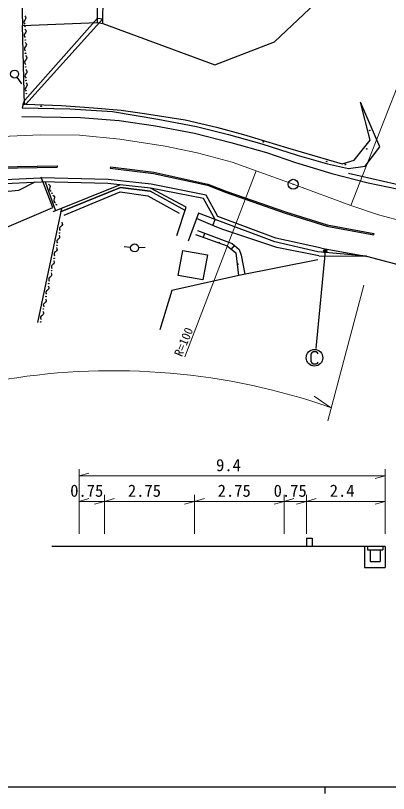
# Model space of a CAD drawing. Units: millimetres, scale not verified. Extents: x 40000 to 680000, y 20000 to 380000.
# Drawn here: x 221391 to 277615, y 204000 to 321266 of the extents above; entities that cross this region are included whole.
import ezdxf
from ezdxf.enums import TextEntityAlignment as Align

# ---------------------------------------------------------------- set-up
doc = ezdxf.new("R2010")
doc.units = ezdxf.units.MM
doc.header["$LTSCALE"] = 1000
doc.linetypes.add('CHAIN', pattern=[18.5, 12, -1.5, 3.5, -1.5])
for name, color, linetype, lineweight in [('M-BGD', 7, 'Continuous', 25), ('M-BGD-EXST', 7, 'Continuous', 25), ('M-BMK', 2, 'CHAIN', 13), ('M-BMK-SRVR', 3, 'Continuous', 25), ('M-STR-HTXT', 7, 'Continuous', 13), ('M-STR-STRC', 7, 'Continuous', 25), ('M-TTL-BAND', 7, 'Continuous', 25)]:
    doc.layers.add(name, color=color, linetype=linetype, lineweight=lineweight)
doc.styles.add('ＭＳ ゴシック', font='')
doc.styles.get('ＭＳ ゴシック').set_extended_font_data('MS Gothic')

msp = doc.modelspace()

# ---------------------------------------------------------------- linework, layer by layer
at = {"layer": 'M-BGD'}
for p, q in [((233745, 320204), (233709, 330452)), ((234543, 320081), (234751, 330602)), ((222211, 329468), (222456, 319775)), ((260458, 317329), (271010, 327391)), ((222456, 319775), (233745, 320204)), ((222668, 320423), (222631, 320262)), ((222631, 320262), (222675, 320103)), ((222784, 320585), (222668, 320423)), ((222771, 321225), (222894, 321068)), ((222775, 308497), (233757, 320890)), ((222901, 320748), (222784, 320585)), ((222894, 321068), (222938, 320909)), ((222938, 320909), (222901, 320748)), ((234555, 320767), (222960, 307884)), ((234555, 320767), (222960, 307884)), ((233745, 320204), (234543, 320081)), ((233757, 320890), (234555, 320767)), ((222763, 307811), (222456, 319775)), ((222675, 320103), (222798, 319945)), ((222813, 319226), (222937, 319068)), ((222937, 319068), (222980, 318909)), ((234543, 320081), (251439, 313853)), ((222710, 318423), (222674, 318262)), ((222674, 318262), (222717, 318103)), ((222827, 318586), (222710, 318423)), ((222717, 318103), (222841, 317946)), ((222944, 318748), (222827, 318586)), ((222980, 318909), (222944, 318748)), ((222856, 317226), (222979, 317069)), ((222986, 316749), (222869, 316586)), ((222979, 317069), (223023, 316910)), ((223023, 316910), (222986, 316749)), ((251439, 313853), (260458, 317329)), ((222753, 316424), (222716, 316263)), ((222716, 316263), (222760, 316104)), ((222869, 316586), (222753, 316424)), ((222760, 316104), (222883, 315946)), ((222790, 314384), (222752, 314215)), ((222913, 314555), (222790, 314384)), ((222898, 315227), (223028, 315061)), ((223035, 314725), (222913, 314555)), ((223028, 315061), (223074, 314894)), ((223074, 314894), (223035, 314725)), ((222752, 314215), (222797, 314048)), ((222797, 314048), (222927, 313883)), ((222943, 313127), (223066, 312970)), ((221592, 311963), (222290, 310986)), ((221592, 311962), (222172, 311148)), ((222840, 312325), (222804, 312164)), ((222804, 312164), (222847, 312005)), ((222957, 312487), (222840, 312325)), ((222847, 312005), (222970, 311847)), ((223073, 312650), (222957, 312487)), ((223066, 312970), (223110, 312810)), ((223110, 312810), (223073, 312650)), ((222986, 311127), (223109, 310970)), ((223109, 310970), (223152, 310811)), ((223152, 310811), (223116, 310650)), ((222883, 310325), (222846, 310164)), ((222846, 310164), (222889, 310005)), ((222999, 310488), (222883, 310325)), ((222889, 310005), (223013, 309848)), ((223116, 310650), (222999, 310488)), ((222530, 307884), (222775, 308497)), ((222530, 307884), (222407, 307332)), ((222407, 307332), (229586, 307209)), ((222960, 307884), (222530, 307884)), ((222960, 307884), (228304, 307684)), ((228304, 307684), (233151, 307377)), ((233151, 307377), (237323, 307009)), ((276335, 301500), (273390, 308187)), ((274863, 302482), (273390, 308187)), ((229586, 307209), (236027, 306779)), ((236027, 306779), (242832, 305659)), ((237323, 307009), (240831, 306525)), ((240831, 306525), (246967, 305543)), ((222316, 306027), (231199, 305879)), ((231199, 305879), (236991, 305438)), ((236991, 305438), (242488, 304652)), ((242832, 305659), (248660, 304555)), ((246967, 305543), (251691, 304439)), ((242488, 304652), (248378, 303523)), ((248660, 304555), (253507, 303328)), ((251691, 304439), (255782, 303340)), ((248378, 303523), (253826, 302149)), ((253507, 303328), (258538, 301917)), ((255782, 303340), (262408, 301316)), ((253826, 302149), (259225, 300628)), ((258538, 301917), (263876, 300199)), ((272470, 299475), (274863, 302482)), ((274127, 298555), (276335, 301500)), ((259225, 300628), (263617, 299101)), ((262408, 301316), (270630, 298923)), ((263617, 299101), (269065, 297433)), ((263876, 300199), (268421, 298923)), ((270630, 298923), (272470, 299475)), ((268421, 298923), (271611, 298187)), ((271611, 298187), (274127, 298555)), ((217376, 296453), (225206, 296823)), ((227028, 292338), (225242, 296910)), ((227028, 292338), (225242, 296910)), ((235354, 296565), (225250, 296824)), ((269065, 297433), (274562, 296058)), ((271599, 297501), (287531, 293815)), ((217427, 295855), (225235, 296224)), ((221886, 294923), (224362, 296183)), ((235313, 295966), (225235, 296224)), ((225870, 296208), (227408, 291841)), ((226335, 295863), (226488, 295769)), ((226488, 295769), (226574, 295648)), ((226574, 295648), (226593, 295500)), ((237157, 295756), (227408, 291841)), ((241727, 295237), (235310, 295967)), ((241820, 295830), (235354, 296565)), ((250115, 294201), (241820, 295830)), ((274562, 296058), (281335, 294611)), ((214622, 294285), (221886, 294923)), ((226545, 295327), (226497, 295153)), ((226497, 295153), (226517, 295006)), ((226517, 295006), (226603, 294885)), ((226593, 295500), (226545, 295327)), ((226603, 294885), (226756, 294791)), ((237237, 295343), (228184, 291664)), ((228184, 291664), (237237, 295343)), ((228723, 291157), (237150, 294710)), ((237150, 294710), (241313, 294101)), ((241687, 294802), (237237, 295343)), ((237237, 295343), (241687, 294802)), ((246961, 291853), (241687, 294802)), ((246961, 291853), (241687, 294802)), ((249727, 293666), (241727, 295237)), ((247133, 292376), (241727, 295237)), ((226993, 294188), (227155, 294088)), ((227155, 294088), (227246, 293960)), ((227215, 293622), (227165, 293439)), ((227165, 293439), (227185, 293283)), ((227185, 293283), (227276, 293156)), ((227266, 293805), (227215, 293622)), ((227246, 293960), (227266, 293805)), ((241313, 294101), (246085, 291461)), ((251497, 290506), (249727, 293666)), ((251913, 290991), (250115, 294201)), ((217899, 288461), (227028, 292338)), ((217899, 288461), (227028, 292338)), ((228295, 292198), (224684, 274973)), ((227276, 293156), (227438, 293056)), ((245733, 288107), (247133, 292376)), ((245733, 288107), (247133, 292376)), ((227408, 291841), (227016, 291652)), ((248952, 291466), (247413, 287268)), ((248952, 291466), (247413, 287268)), ((251497, 290505), (248952, 291466)), ((260646, 287722), (251913, 290991)), ((228359, 290096), (228444, 289915)), ((228449, 289750), (228377, 289602)), ((228444, 289915), (228449, 289750)), ((251122, 289624), (248660, 290671)), ((251122, 289624), (251497, 290505)), ((260473, 287146), (251497, 290506)), ((228076, 289338), (228004, 289190)), ((228004, 289190), (228010, 289025)), ((228010, 289025), (228094, 288844)), ((228227, 289470), (228076, 289338)), ((228377, 289602), (228227, 289470)), ((248838, 288869), (254053, 286906)), ((252489, 289044), (251122, 289624)), ((260789, 286285), (252489, 289044)), ((227675, 287420), (227607, 287279)), ((227818, 287545), (227675, 287420)), ((227961, 287670), (227818, 287545)), ((227945, 288140), (228025, 287967)), ((228030, 287811), (227961, 287670)), ((228025, 287967), (228030, 287811)), ((248524, 288285), (253285, 286567)), ((249714, 287856), (249931, 288457)), ((267529, 286202), (260646, 287722)), ((227550, 286281), (227635, 286099)), ((227607, 287279), (227612, 287122)), ((227612, 287122), (227692, 286950)), ((238745, 286302), (237752, 286420)), ((239939, 286282), (240935, 286367)), ((252094, 286997), (252156, 287167)), ((253285, 286567), (254610, 285487)), ((253947, 286027), (254408, 286593)), ((254053, 286906), (255096, 285985)), ((266954, 285672), (260476, 287144)), ((267120, 285058), (260789, 286285)), ((267532, 286201), (274776, 284869)), ((227267, 285523), (227195, 285375)), ((227195, 285375), (227201, 285210)), ((227201, 285210), (227285, 285029)), ((227418, 285655), (227267, 285523)), ((227568, 285786), (227418, 285655)), ((227641, 285935), (227568, 285786)), ((227635, 286099), (227641, 285935)), ((245923, 282101), (246614, 285857)), ((246614, 285857), (250345, 285170)), ((250345, 285170), (249653, 281414)), ((254610, 285487), (255005, 282090)), ((255096, 285985), (255403, 285127)), ((255403, 285127), (255983, 282285)), ((274316, 284985), (266954, 285672)), ((267120, 285058), (274316, 284985)), ((274316, 284985), (285255, 282071)), ((227153, 283855), (227010, 283730)), ((227136, 284324), (227216, 284152)), ((227221, 283995), (227153, 283855)), ((227216, 284152), (227221, 283995)), ((254807, 283789), (255062, 283818)), ((266978, 284457), (255052, 282101)), ((226867, 283604), (226798, 283464)), ((226798, 283464), (226804, 283307)), ((226804, 283307), (226884, 283135)), ((227010, 283730), (226867, 283604)), ((226458, 281708), (226386, 281560)), ((226386, 281560), (226392, 281395)), ((226609, 281840), (226458, 281708)), ((226760, 281971), (226609, 281840)), ((226742, 282466), (226826, 282284)), ((226832, 282119), (226760, 281971)), ((226826, 282284), (226832, 282119)), ((255052, 282101), (244941, 279794)), ((249653, 281414), (245923, 282101)), ((226327, 280509), (226411, 280328)), ((226392, 281395), (226476, 281213)), ((226411, 280328), (226417, 280163)), ((226044, 279751), (225971, 279603)), ((225971, 279603), (225977, 279438)), ((225977, 279438), (226061, 279257)), ((226194, 279883), (226044, 279751)), ((226345, 280015), (226194, 279883)), ((226417, 280163), (226345, 280015)), ((244941, 279794), (243125, 273904)), ((225786, 277958), (225643, 277833)), ((225929, 278083), (225786, 277958)), ((225912, 278553), (225992, 278380)), ((225998, 278224), (225929, 278083)), ((225992, 278380), (225998, 278224)), ((225643, 277833), (225574, 277692)), ((225574, 277692), (225580, 277535)), ((225580, 277535), (225660, 277363)), ((225235, 275936), (225162, 275788)), ((225162, 275788), (225168, 275623)), ((225168, 275623), (225253, 275442)), ((225385, 276068), (225235, 275936)), ((225536, 276199), (225385, 276068)), ((225518, 276694), (225602, 276512)), ((225608, 276348), (225536, 276199)), ((225602, 276512), (225608, 276348)), ((265242, 242491), (265242, 241215)), ((265242, 242491), (266126, 242491)), ((266126, 242491), (266126, 241215)), ((277120, 241215), (226871, 241215)), ((274028, 241215), (274028, 238073)), ((274470, 241215), (274470, 240724)), ((274470, 240724), (276760, 240724)), ((274865, 240724), (274865, 238957)), ((276356, 240724), (276356, 238957)), ((276760, 241215), (276760, 240724)), ((277120, 241215), (277120, 238073)), ((274028, 238073), (277120, 238073)), ((274865, 238957), (276356, 238957))]:
    msp.add_line(p, q, dxfattribs=at)
for centre, radius in [((222806, 319586), 40), ((222848, 317586), 40), ((222891, 315586), 40), ((222935, 313505), 42), ((221243, 312451), 600), ((222978, 311487), 40), ((223021, 309488), 40), ((225247, 307586), 50), ((274793, 303955), 50), ((258762, 302223), 50), ((274346, 301162), 50), ((268314, 299263), 50), ((271106, 298816), 50), ((226874, 294489), 36), ((227563, 292738), 38), ((228019, 288492), 40), ((227621, 286615), 38), ((239341, 286231), 600), ((227210, 284676), 40), ((226813, 282800), 38), ((226402, 280861), 40), ((225987, 278905), 40), ((225589, 277028), 38), ((225178, 275090), 40)]:
    msp.add_circle(centre, radius, dxfattribs=at)
at = {"layer": 'M-BGD-EXST'}
for p, q in [((268078, 285735), (266664, 271056)), ((266069, 270430), (265919, 270230)), ((265919, 270230), (265919, 269130)), ((266269, 270580), (266069, 270430)), ((266719, 270580), (266269, 270580)), ((266919, 270430), (266719, 270580)), ((267019, 270280), (266919, 270430)), ((265919, 269130), (266069, 268930)), ((266069, 268930), (266269, 268780)), ((266269, 268780), (266719, 268780)), ((266719, 268780), (266919, 268880)), ((266919, 268880), (267019, 269030))]:
    msp.add_line(p, q, dxfattribs=at)
for centre, radius in [((268078, 285735), 250), ((268078, 285735), 150), ((268078, 285735), 50), ((266469, 269680), 1250)]:
    msp.add_circle(centre, radius, dxfattribs=at)
at = {"layer": 'M-BMK'}
for p, q in [((219273, 303041), (225224, 303286)), ((225224, 303286), (231053, 303225)), ((231053, 303225), (237126, 302612)), ((237126, 302612), (243936, 301598)), ((243936, 301598), (248783, 300555)), ((248783, 300555), (254059, 299144)), ((254059, 299144), (257679, 297856)), ((257679, 297856), (263260, 295829)), ((263260, 295829), (271925, 292613)), ((271925, 292613), (276136, 291232)), ((276136, 291232), (280661, 290005))]:
    msp.add_line(p, q, dxfattribs=at)
at = {"layer": 'M-BMK-SRVR'}
for radius in [750, 30]:
    msp.add_circle((263260, 295829), radius, dxfattribs=at)
at = {"layer": 'M-STR-HTXT'}
for p, q in [((271925, 292613), (282808, 320450)), ((257679, 297856), (246925, 269836)), ((273891, 280622), (268482, 260188)), ((268883, 262192), (266420, 263905)), ((230963, 243148), (230963, 252883)), ((230963, 251883), (232463, 252303)), ((277120, 252883), (277120, 243148)), ((230963, 251883), (277120, 251883)), ((277120, 251883), (275620, 251463)), ((234796, 249023), (234796, 243148)), ((248371, 249023), (248371, 243148)), ((261868, 249023), (261868, 243148)), ((265242, 249023), (265242, 243148)), ((230963, 248023), (232463, 248443)), ((230963, 248023), (234796, 248023)), ((234796, 248023), (233296, 247603)), ((234796, 248023), (236296, 248443)), ((234796, 248023), (248371, 248023)), ((248371, 248023), (246871, 247603)), ((248371, 248023), (249871, 248443)), ((248371, 248023), (261868, 248023)), ((261868, 248023), (260368, 247603)), ((261868, 248023), (263368, 248443)), ((261868, 248023), (265242, 248023)), ((265242, 248023), (263742, 247603)), ((265242, 248023), (266742, 248443)), ((265242, 248023), (277120, 248023)), ((277120, 248023), (275620, 247603))]:
    msp.add_line(p, q, dxfattribs=at)
msp.add_arc((236091, 167948), 99785, 70.81454, 99.26642, dxfattribs=at)
at = {"layer": 'M-STR-STRC'}
for p, q in [((215813, 298390), (227675, 298630)), ((215828, 298191), (227679, 298430)), ((227675, 298630), (227679, 298430)), ((235669, 298244), (242214, 297444)), ((235696, 298442), (235671, 298243)), ((235693, 298443), (242248, 297641)), ((242214, 297444), (250337, 295675)), ((242248, 297641), (250395, 295867)), ((250337, 295675), (253164, 294578)), ((250395, 295867), (253233, 294765)), ((253164, 294578), (262047, 291468)), ((253233, 294765), (262104, 291660)), ((262044, 291469), (268348, 289508)), ((262104, 291660), (268396, 289703)), ((268396, 289703), (275427, 288409)), ((268348, 289508), (275391, 288213)), ((275422, 288410), (275386, 288214))]:
    msp.add_line(p, q, dxfattribs=at)
at = {"layer": 'M-TTL-BAND'}
for p, q in [((40000, 205000), (579000, 205000)), ((268000, 205000), (268000, 204000))]:
    msp.add_line(p, q, dxfattribs=at)

# ---------------------------------------------------------------- texts
at = {"layer": 'M-STR-HTXT', "style": 'ＭＳ ゴシック'}
msp.add_text('R=100', height=1320, rotation=67.3, dxfattribs=at).set_placement((246835, 269592), align=Align.BOTTOM_LEFT)
for s, p in [('9.4', (251625, 252031)), ('0.75', (229630, 248172)), ('2.75', (238334, 248172)), ('2.75', (251869, 248172)), ('0.75', (260305, 248172)), ('2.4', (268765, 248172))]:
    msp.add_text(s, height=1833, dxfattribs=at).set_placement(p, align=Align.BOTTOM_LEFT)

doc.saveas('drawing.dxf')
